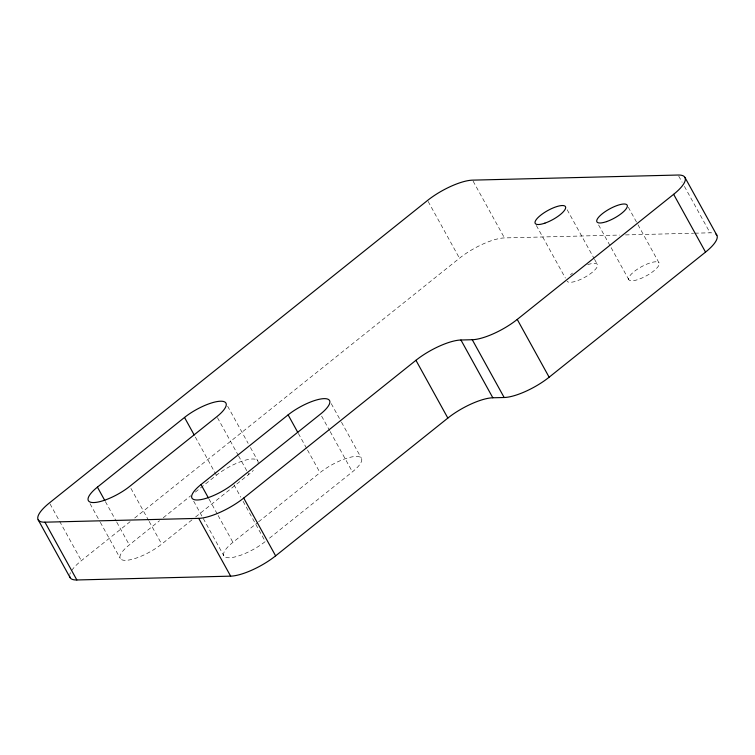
<?xml version="1.0" encoding="UTF-8"?>
<svg xmlns="http://www.w3.org/2000/svg" width="755" height="755" viewBox="0 0 755 755"><rect width="100%" height="100%" fill="white"/><g stroke="black" fill="none" stroke-linecap="round" stroke-linejoin="round"><path stroke-width="0.57" stroke-dasharray="3.77 2.83" d="M71.706 570.506A36.023 10.778 -28.9 0 1 81.361 560.682L130.124 521.677M134.72 517.996L459.474 258.219A36.023 10.778 -28.9 0 1 504.453 237.919L619.591 235.06M191.94 519.902L161.683 544.11A28.822 8.616 -28.9 0 1 125.698 560.342A28.822 8.616 -28.9 0 1 129.313 544.912L159.569 520.705M163.231 517.77L190.741 495.771M195.328 492.1L216.411 475.235A28.822 8.616 -28.9 0 1 244.695 460.352A28.822 8.616 -28.9 0 1 258.05 463.353M195.611 516.967L248.791 474.433A28.822 8.616 -28.9 0 0 253.359 470.346M243.072 501.292L265.288 541.533A28.822 8.616 -28.9 0 1 229.303 557.766A28.822 8.616 -28.9 0 1 232.908 542.335L257.672 522.535M258.587 521.799L320.016 472.658A28.822 8.616 -28.9 0 1 356.001 456.426A28.822 8.616 -28.9 0 1 352.396 471.856L268.044 539.334M625.461 234.918L693.6 233.22M694.77 233.191L710.049 232.814A36.023 10.778 -28.9 0 1 714.438 233.361M678.717 176.066L682.133 182.257M684.417 186.381L710.049 232.814M628.302 207.21L637.418 223.725M637.984 224.754L659.058 262.929A17.29 5.172 -28.9 0 1 638.485 279.388A17.29 5.172 -28.9 0 1 634.2 271.526A17.29 5.172 -28.9 0 1 659.058 262.929M598.583 224.943L610.55 246.611M611.116 247.64L628.773 279.633M567.184 209.777L593.958 258.276M594.525 259.305L597.375 264.467M536.333 225.443L565.382 278.066M473.13 181.172L504.453 237.919M428.151 201.472L459.474 258.219M331.256 403.651L340.939 421.196M341.505 422.224L361.447 458.342M321.63 416.137L329.605 430.577M330.18 431.615L352.396 471.856M298.376 433.445L306.917 448.923M307.483 449.961L320.016 472.658M227.651 406.228L248.159 443.374M250.434 447.507L257.842 460.918M217.459 417.675L237.967 454.821M238.533 455.86L248.791 474.433M233.956 484.776L240.798 497.158M195.337 437.06L216.411 475.235M208.993 498.998L217.534 514.476M218.101 515.505L232.908 542.335M193.676 501.16L223.867 555.85M130.926 488.391L148.584 520.374M149.15 521.403L161.683 544.11M105.389 501.575L116.204 521.177M116.78 522.205L129.313 544.912M90.072 503.736L99.754 521.28M100.321 522.309L120.262 558.426M50.038 503.925L81.361 560.682M69.79 574.527A36.023 10.778 -28.9 0 1 70.479 572.62M587.664 264.703A17.29 5.172 -28.9 0 1 591.948 272.574A17.29 5.172 -28.9 0 1 567.09 281.162M570.384 274.905A17.29 5.172 -28.9 0 1 572.526 273.055"/><path stroke-width="1.13" d="M97.414 487.126L184.513 417.449A28.822 8.616 -28.9 0 1 220.498 401.216A28.822 8.616 -28.9 0 1 216.893 416.647L129.785 486.324A28.822 8.616 -28.9 0 1 93.799 502.556A28.822 8.616 -28.9 0 1 97.414 487.126L104.813 500.537M201.019 484.55L288.117 414.873A28.822 8.616 -28.9 0 1 324.103 398.64A28.822 8.616 -28.9 0 1 320.498 414.07L233.389 483.747A28.822 8.616 -28.9 0 1 197.404 499.989A28.822 8.616 -28.9 0 1 201.019 484.55L208.418 497.97M44.951 522.186L198.744 518.364A36.023 10.778 -28.9 0 0 243.723 498.064L415.948 360.295A36.023 10.778 -28.9 0 1 460.937 340.005L472.262 339.722A36.023 10.778 -28.9 0 0 517.241 319.422L673.639 194.318A36.023 10.778 -28.9 0 0 678.15 175.028L472.555 180.143A36.023 10.778 -28.9 0 0 427.575 200.434L49.462 502.896A36.023 10.778 -28.9 0 0 44.951 522.186L76.85 579.972L230.643 576.15A36.023 10.778 -28.9 0 0 275.622 555.85L447.847 418.081A36.023 10.778 -28.9 0 1 492.826 397.781L504.161 397.507A36.023 10.778 -28.9 0 0 549.14 377.207L705.538 252.104A36.023 10.778 -28.9 0 0 715.91 234.126M684.945 177.434L716.844 235.211M673.639 194.318L705.538 252.104M517.241 319.422L549.14 377.207M472.262 339.722L504.161 397.507M460.937 340.005L492.826 397.781M415.948 360.295L447.847 418.081M288.117 414.873L297.8 432.417M243.723 498.064L275.622 555.85M184.513 417.449L194.195 434.993M198.744 518.364L230.643 576.15M38.156 519.789L70.055 577.566M76.85 579.972A36.023 10.778 -28.9 0 1 69.649 576.188M606.586 221.602A17.29 5.172 -28.9 0 0 627.16 205.152A17.29 5.172 -28.9 0 0 602.311 213.74A17.29 5.172 -28.9 0 0 606.586 221.602M544.902 223.14A17.29 5.172 -28.9 0 0 565.476 206.681A17.29 5.172 -28.9 0 0 540.627 215.269A17.29 5.172 -28.9 0 0 544.902 223.14"/></g></svg>
